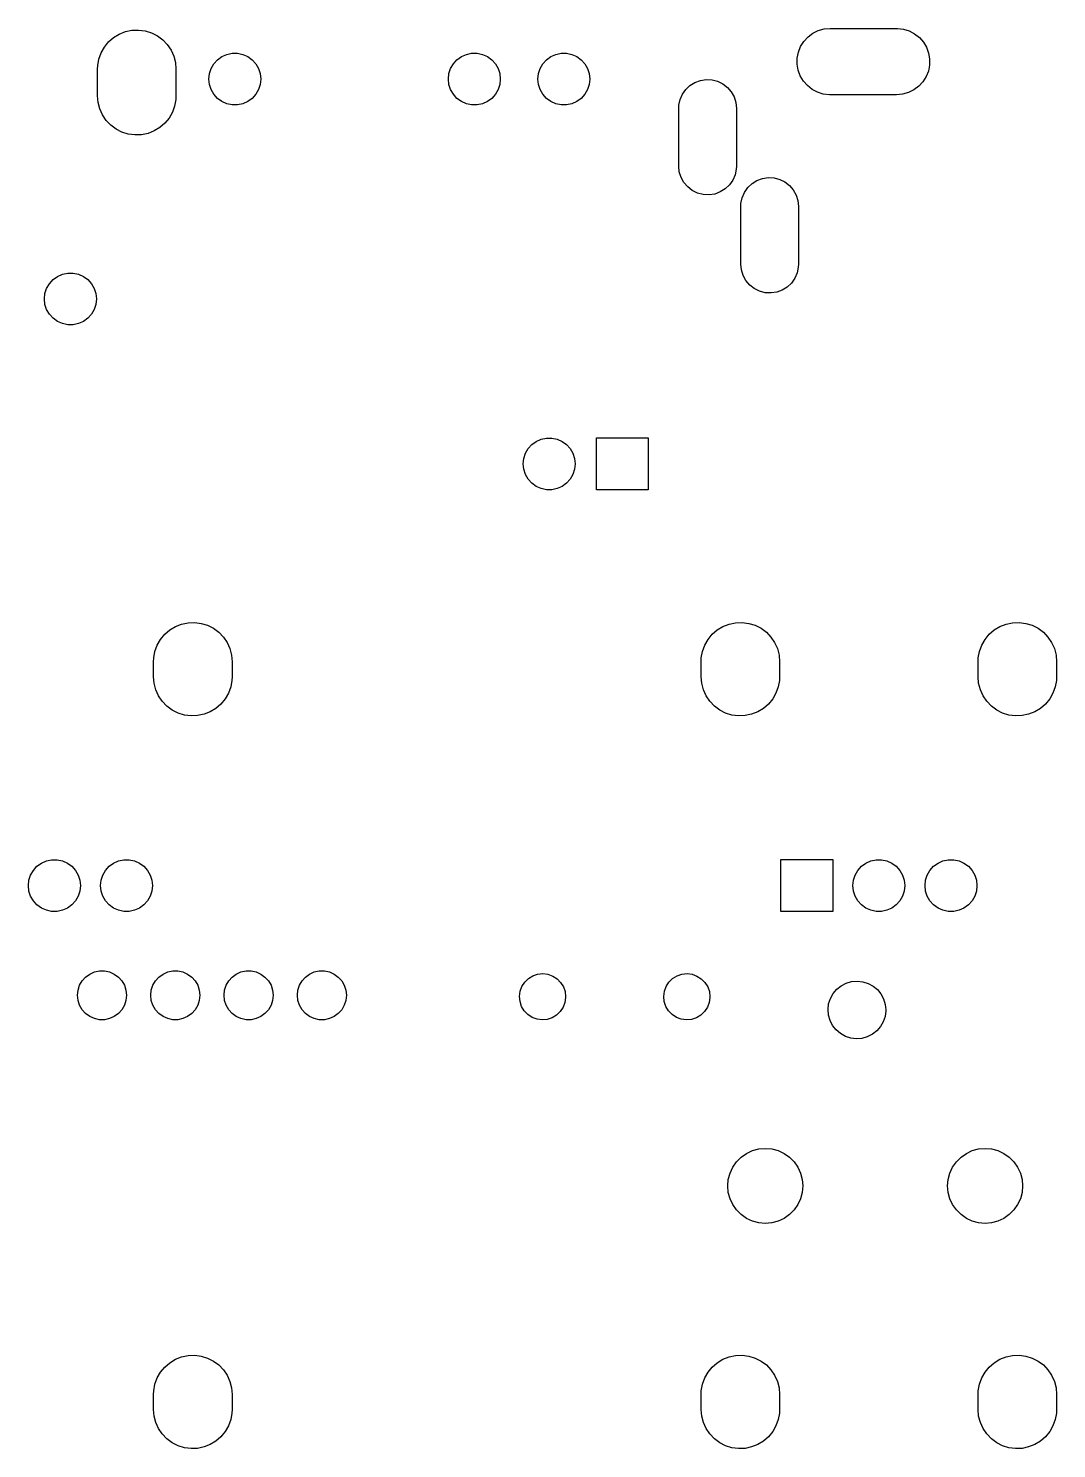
# Model space of a CAD drawing. Extents: x 74 to 204, y -141 to -34.
# Drawn here: x 168.65 to 204.28, y -83.02 to -33.8 of the extents above; entities that cross this region are included whole.
import ezdxf

# ---------------------------------------------------------------- set-up
doc = ezdxf.new("R2010")
doc.units = 0
doc.layers.add('BLACK', color=7, linetype='CONTINUOUS')

msp = doc.modelspace()

# ---------------------------------------------------------------- linework, layer by layer
at = {"layer": 'BLACK', "linetype": 'CONTINUOUS'}
for p, q in [((171.795, -34.0018), (172.009, -33.9174)), ((172.009, -33.9174), (172.234, -33.8701)), ((172.234, -33.8701), (172.464, -33.8615)), ((172.464, -33.8615), (172.692, -33.8917)), ((172.692, -33.8917), (172.912, -33.9599)), ((195.833, -33.9745), (196.022, -33.8814)), ((196.022, -33.8814), (196.224, -33.8243)), ((196.224, -33.8243), (196.434, -33.805)), ((196.434, -33.805), (198.734, -33.805)), ((198.734, -33.805), (198.764, -33.8054)), ((198.764, -33.8054), (198.973, -33.8301)), ((198.973, -33.8301), (199.174, -33.8925)), ((199.174, -33.8925), (199.36, -33.9905)), ((171.279, -34.4497), (171.425, -34.2719)), ((171.425, -34.2719), (171.599, -34.1211)), ((171.599, -34.1211), (171.795, -34.0018)), ((172.912, -33.9599), (173.117, -34.0641)), ((173.117, -34.0641), (173.301, -34.2014)), ((173.301, -34.2014), (173.46, -34.3678)), ((173.46, -34.3678), (173.588, -34.5586)), ((195.331, -34.6284), (195.409, -34.4329)), ((195.409, -34.4329), (195.522, -34.2549)), ((195.522, -34.2549), (195.665, -34.1004)), ((195.665, -34.1004), (195.833, -33.9745)), ((199.36, -33.9905), (199.526, -34.1208)), ((199.526, -34.1208), (199.664, -34.279)), ((199.664, -34.279), (199.772, -34.4599)), ((171.046, -35.092), (171.087, -34.8657)), ((171.087, -34.8657), (171.165, -34.6495)), ((171.165, -34.6495), (171.279, -34.4497)), ((173.588, -34.5586), (173.683, -34.7683)), ((173.683, -34.7683), (173.741, -34.9909)), ((175.073, -35.031), (175.199, -34.8912)), ((175.199, -34.8912), (175.351, -34.7806)), ((175.351, -34.7806), (175.523, -34.704)), ((175.523, -34.704), (175.707, -34.6649)), ((175.707, -34.6649), (175.895, -34.6649)), ((175.895, -34.6649), (176.079, -34.704)), ((176.079, -34.704), (176.251, -34.7806)), ((176.251, -34.7806), (176.403, -34.8912)), ((176.403, -34.8912), (176.529, -35.031)), ((183.373, -35.031), (183.499, -34.8912)), ((183.499, -34.8912), (183.651, -34.7806)), ((183.651, -34.7806), (183.823, -34.704)), ((183.823, -34.704), (184.007, -34.6649)), ((184.007, -34.6649), (184.195, -34.6649)), ((184.195, -34.6649), (184.379, -34.704)), ((184.379, -34.704), (184.551, -34.7806)), ((184.551, -34.7806), (184.703, -34.8912)), ((184.703, -34.8912), (184.829, -35.031)), ((186.473, -35.031), (186.599, -34.8912)), ((186.599, -34.8912), (186.751, -34.7806)), ((186.751, -34.7806), (186.923, -34.704)), ((186.923, -34.704), (187.107, -34.6649)), ((187.107, -34.6649), (187.295, -34.6649)), ((187.295, -34.6649), (187.479, -34.704)), ((187.479, -34.704), (187.651, -34.7806)), ((187.651, -34.7806), (187.803, -34.8912)), ((187.803, -34.8912), (187.929, -35.031)), ((195.288, -35.0452), (195.29, -34.8348)), ((195.29, -34.8348), (195.331, -34.6284)), ((199.772, -34.4599), (199.845, -34.6574)), ((199.845, -34.6574), (199.88, -34.8648)), ((199.88, -34.8648), (199.878, -35.0752)), ((171.04, -35.22), (171.046, -35.092)), ((171.04, -36.14), (171.04, -35.22)), ((173.741, -34.9909), (173.76, -35.22)), ((173.76, -35.22), (173.76, -36.14)), ((174.901, -35.56), (174.921, -35.3729)), ((174.921, -35.3729), (174.979, -35.1939)), ((174.979, -35.1939), (175.073, -35.031)), ((176.529, -35.031), (176.623, -35.1939)), ((176.623, -35.1939), (176.681, -35.3729)), ((176.681, -35.3729), (176.701, -35.56)), ((183.201, -35.56), (183.221, -35.3729)), ((183.221, -35.3729), (183.279, -35.1939)), ((183.279, -35.1939), (183.373, -35.031)), ((184.829, -35.031), (184.923, -35.1939)), ((184.923, -35.1939), (184.981, -35.3729)), ((184.981, -35.3729), (185.001, -35.56)), ((186.301, -35.56), (186.321, -35.3729)), ((186.321, -35.3729), (186.379, -35.1939)), ((186.379, -35.1939), (186.473, -35.031)), ((187.929, -35.031), (188.023, -35.1939)), ((188.023, -35.1939), (188.081, -35.3729)), ((188.081, -35.3729), (188.101, -35.56)), ((195.323, -35.2526), (195.288, -35.0452)), ((195.396, -35.4501), (195.323, -35.2526)), ((199.837, -35.2816), (199.759, -35.4771)), ((199.878, -35.0752), (199.837, -35.2816)), ((174.921, -35.7471), (174.901, -35.56)), ((174.979, -35.9261), (174.921, -35.7471)), ((176.681, -35.7471), (176.623, -35.9261)), ((176.701, -35.56), (176.681, -35.7471)), ((183.221, -35.7471), (183.201, -35.56)), ((183.279, -35.9261), (183.221, -35.7471)), ((184.981, -35.7471), (184.923, -35.9261)), ((185.001, -35.56), (184.981, -35.7471)), ((186.321, -35.7471), (186.301, -35.56)), ((186.379, -35.9261), (186.321, -35.7471)), ((188.081, -35.7471), (188.023, -35.9261)), ((188.101, -35.56), (188.081, -35.7471)), ((191.311, -36.0871), (191.427, -35.9216)), ((191.427, -35.9216), (191.574, -35.7827)), ((191.574, -35.7827), (191.746, -35.6762)), ((191.746, -35.6762), (191.935, -35.6064)), ((191.935, -35.6064), (192.135, -35.5762)), ((192.135, -35.5762), (192.337, -35.5868)), ((192.337, -35.5868), (192.533, -35.6377)), ((192.533, -35.6377), (192.714, -35.727)), ((192.714, -35.727), (192.874, -35.8508)), ((192.874, -35.8508), (193.005, -36.0043)), ((195.504, -35.631), (195.396, -35.4501)), ((195.642, -35.7892), (195.504, -35.631)), ((195.808, -35.9195), (195.642, -35.7892)), ((195.994, -36.0175), (195.808, -35.9195)), ((199.504, -35.8096), (199.335, -35.9355)), ((199.646, -35.6551), (199.504, -35.8096)), ((199.759, -35.4771), (199.646, -35.6551)), ((171.059, -36.3691), (171.04, -36.14)), ((171.117, -36.5917), (171.059, -36.3691)), ((173.754, -36.268), (173.713, -36.4943)), ((173.76, -36.14), (173.754, -36.268)), ((175.073, -36.089), (174.979, -35.9261)), ((175.199, -36.2288), (175.073, -36.089)), ((175.351, -36.3394), (175.199, -36.2288)), ((175.523, -36.416), (175.351, -36.3394)), ((175.707, -36.4551), (175.523, -36.416)), ((176.079, -36.416), (175.895, -36.4551)), ((176.251, -36.3394), (176.079, -36.416)), ((176.403, -36.2288), (176.251, -36.3394)), ((176.529, -36.089), (176.403, -36.2288)), ((176.623, -35.9261), (176.529, -36.089)), ((183.373, -36.089), (183.279, -35.9261)), ((183.499, -36.2288), (183.373, -36.089)), ((183.651, -36.3394), (183.499, -36.2288)), ((183.823, -36.416), (183.651, -36.3394)), ((184.007, -36.4551), (183.823, -36.416)), ((184.379, -36.416), (184.195, -36.4551)), ((184.551, -36.3394), (184.379, -36.416)), ((184.703, -36.2288), (184.551, -36.3394)), ((184.829, -36.089), (184.703, -36.2288)), ((184.923, -35.9261), (184.829, -36.089)), ((186.473, -36.089), (186.379, -35.9261)), ((186.599, -36.2288), (186.473, -36.089)), ((186.751, -36.3394), (186.599, -36.2288)), ((186.923, -36.416), (186.751, -36.3394)), ((187.107, -36.4551), (186.923, -36.416)), ((187.479, -36.416), (187.295, -36.4551)), ((187.651, -36.3394), (187.479, -36.416)), ((187.803, -36.2288), (187.651, -36.3394)), ((187.929, -36.089), (187.803, -36.2288)), ((188.023, -35.9261), (187.929, -36.089)), ((191.189, -36.4705), (191.231, -36.2726)), ((191.231, -36.2726), (191.311, -36.0871)), ((193.005, -36.0043), (193.103, -36.1811)), ((193.103, -36.1811), (193.164, -36.3739)), ((193.164, -36.3739), (193.184, -36.575)), ((196.195, -36.0799), (195.994, -36.0175)), ((196.404, -36.1046), (196.195, -36.0799)), ((196.434, -36.105), (196.404, -36.1046)), ((198.734, -36.105), (196.434, -36.105)), ((198.944, -36.0857), (198.734, -36.105)), ((199.146, -36.0286), (198.944, -36.0857)), ((199.335, -35.9355), (199.146, -36.0286)), ((171.212, -36.8014), (171.117, -36.5917)), ((171.34, -36.9922), (171.212, -36.8014)), ((173.635, -36.7105), (173.521, -36.9103)), ((173.713, -36.4943), (173.635, -36.7105)), ((175.895, -36.4551), (175.707, -36.4551)), ((184.195, -36.4551), (184.007, -36.4551)), ((187.295, -36.4551), (187.107, -36.4551)), ((191.184, -36.575), (191.189, -36.4705)), ((191.184, -38.575), (191.184, -36.575)), ((193.184, -36.575), (193.184, -38.575)), ((171.499, -37.1586), (171.34, -36.9922)), ((171.683, -37.2959), (171.499, -37.1586)), ((171.888, -37.4001), (171.683, -37.2959)), ((172.108, -37.4683), (171.888, -37.4001)), ((173.005, -37.3582), (172.791, -37.4426)), ((173.201, -37.2389), (173.005, -37.3582)), ((173.375, -37.0881), (173.201, -37.2389)), ((173.521, -36.9103), (173.375, -37.0881)), ((172.336, -37.4985), (172.108, -37.4683)), ((172.566, -37.4899), (172.336, -37.4985)), ((172.791, -37.4426), (172.566, -37.4899)), ((191.204, -38.7761), (191.184, -38.575)), ((191.265, -38.9689), (191.204, -38.7761)), ((193.137, -38.8774), (193.057, -39.0629)), ((193.179, -38.6795), (193.137, -38.8774)), ((193.184, -38.575), (193.179, -38.6795)), ((191.363, -39.1457), (191.265, -38.9689)), ((191.494, -39.2992), (191.363, -39.1457)), ((191.654, -39.423), (191.494, -39.2992)), ((192.794, -39.3673), (192.622, -39.4738)), ((192.941, -39.2284), (192.794, -39.3673)), ((193.057, -39.0629), (192.941, -39.2284)), ((193.461, -39.4871), (193.577, -39.3216)), ((193.577, -39.3216), (193.724, -39.1827)), ((193.724, -39.1827), (193.896, -39.0762)), ((193.896, -39.0762), (194.085, -39.0064)), ((194.085, -39.0064), (194.285, -38.9762)), ((194.285, -38.9762), (194.487, -38.9868)), ((194.487, -38.9868), (194.683, -39.0377)), ((194.683, -39.0377), (194.864, -39.127)), ((194.864, -39.127), (195.024, -39.2508)), ((195.024, -39.2508), (195.155, -39.4043)), ((191.835, -39.5123), (191.654, -39.423)), ((192.031, -39.5632), (191.835, -39.5123)), ((192.233, -39.5738), (192.031, -39.5632)), ((192.433, -39.5436), (192.233, -39.5738)), ((192.622, -39.4738), (192.433, -39.5436)), ((193.339, -39.8705), (193.381, -39.6726)), ((193.381, -39.6726), (193.461, -39.4871)), ((195.155, -39.4043), (195.253, -39.5811)), ((195.253, -39.5811), (195.314, -39.7739)), ((195.314, -39.7739), (195.334, -39.975)), ((193.334, -39.975), (193.339, -39.8705)), ((193.334, -41.975), (193.334, -39.975)), ((195.334, -39.975), (195.334, -41.975)), ((169.822, -42.324), (170.006, -42.2849)), ((170.006, -42.2849), (170.194, -42.2849)), ((170.194, -42.2849), (170.378, -42.324)), ((193.354, -42.1761), (193.334, -41.975)), ((193.415, -42.3689), (193.354, -42.1761)), ((195.287, -42.2774), (195.207, -42.4629)), ((195.329, -42.0795), (195.287, -42.2774)), ((195.334, -41.975), (195.329, -42.0795)), ((169.22, -42.9929), (169.278, -42.8139)), ((169.278, -42.8139), (169.372, -42.651)), ((169.372, -42.651), (169.498, -42.5112)), ((169.498, -42.5112), (169.65, -42.4006)), ((169.65, -42.4006), (169.822, -42.324)), ((170.378, -42.324), (170.55, -42.4006)), ((170.55, -42.4006), (170.702, -42.5112)), ((170.702, -42.5112), (170.828, -42.651)), ((170.828, -42.651), (170.922, -42.8139)), ((170.922, -42.8139), (170.98, -42.9929)), ((193.513, -42.5457), (193.415, -42.3689)), ((193.644, -42.6992), (193.513, -42.5457)), ((193.804, -42.823), (193.644, -42.6992)), ((194.944, -42.7673), (194.772, -42.8738)), ((195.091, -42.6284), (194.944, -42.7673)), ((195.207, -42.4629), (195.091, -42.6284)), ((169.2, -43.18), (169.22, -42.9929)), ((169.22, -43.3671), (169.2, -43.18)), ((170.98, -42.9929), (171, -43.18)), ((171, -43.18), (170.98, -43.3671)), ((193.985, -42.9123), (193.804, -42.823)), ((194.181, -42.9632), (193.985, -42.9123)), ((194.383, -42.9738), (194.181, -42.9632)), ((194.583, -42.9436), (194.383, -42.9738)), ((194.772, -42.8738), (194.583, -42.9436)), ((169.278, -43.5461), (169.22, -43.3671)), ((169.372, -43.709), (169.278, -43.5461)), ((169.498, -43.8488), (169.372, -43.709)), ((170.828, -43.709), (170.702, -43.8488)), ((170.922, -43.5461), (170.828, -43.709)), ((170.98, -43.3671), (170.922, -43.5461)), ((169.65, -43.9594), (169.498, -43.8488)), ((169.822, -44.036), (169.65, -43.9594)), ((170.006, -44.0751), (169.822, -44.036)), ((170.194, -44.0751), (170.006, -44.0751)), ((170.378, -44.036), (170.194, -44.0751)), ((170.55, -43.9594), (170.378, -44.036)), ((170.702, -43.8488), (170.55, -43.9594)), ((185.962, -48.366), (186.088, -48.2262)), ((186.088, -48.2262), (186.24, -48.1156)), ((186.24, -48.1156), (186.412, -48.039)), ((186.412, -48.039), (186.596, -47.9999)), ((186.596, -47.9999), (186.784, -47.9999)), ((186.784, -47.9999), (186.968, -48.039)), ((186.968, -48.039), (187.14, -48.1156)), ((187.14, -48.1156), (187.292, -48.2262)), ((187.292, -48.2262), (187.418, -48.366)), ((188.33, -49.795), (188.33, -47.995)), ((188.33, -47.995), (190.13, -47.995)), ((190.13, -47.995), (190.13, -49.795)), ((185.79, -48.895), (185.81, -48.7079)), ((185.81, -48.7079), (185.868, -48.5289)), ((185.868, -48.5289), (185.962, -48.366)), ((187.418, -48.366), (187.512, -48.5289)), ((187.512, -48.5289), (187.57, -48.7079)), ((187.57, -48.7079), (187.59, -48.895)), ((185.81, -49.0821), (185.79, -48.895)), ((185.868, -49.2611), (185.81, -49.0821)), ((187.57, -49.0821), (187.512, -49.2611)), ((187.59, -48.895), (187.57, -49.0821)), ((185.962, -49.424), (185.868, -49.2611)), ((186.088, -49.5638), (185.962, -49.424)), ((186.24, -49.6744), (186.088, -49.5638)), ((186.412, -49.751), (186.24, -49.6744)), ((187.14, -49.6744), (186.968, -49.751)), ((187.292, -49.5638), (187.14, -49.6744)), ((187.418, -49.424), (187.292, -49.5638)), ((187.512, -49.2611), (187.418, -49.424)), ((186.596, -49.7901), (186.412, -49.751)), ((186.784, -49.7901), (186.596, -49.7901)), ((186.968, -49.751), (186.784, -49.7901)), ((190.13, -49.795), (188.33, -49.795)), ((173.544, -54.6511), (173.74, -54.5318)), ((173.74, -54.5318), (173.954, -54.4474)), ((173.954, -54.4474), (174.179, -54.4001)), ((174.179, -54.4001), (174.409, -54.3915)), ((174.409, -54.3915), (174.637, -54.4217)), ((174.637, -54.4217), (174.857, -54.4899)), ((174.857, -54.4899), (175.062, -54.5941)), ((175.062, -54.5941), (175.246, -54.7314)), ((192.519, -54.6511), (192.715, -54.5318)), ((192.715, -54.5318), (192.929, -54.4474)), ((192.929, -54.4474), (193.154, -54.4001)), ((193.154, -54.4001), (193.384, -54.3915)), ((193.384, -54.3915), (193.612, -54.4217)), ((193.612, -54.4217), (193.832, -54.4899)), ((193.832, -54.4899), (194.037, -54.5941)), ((194.037, -54.5941), (194.221, -54.7314)), ((202.119, -54.6511), (202.315, -54.5318)), ((202.315, -54.5318), (202.529, -54.4474)), ((202.529, -54.4474), (202.754, -54.4001)), ((202.754, -54.4001), (202.984, -54.3915)), ((202.984, -54.3915), (203.212, -54.4217)), ((203.212, -54.4217), (203.432, -54.4899)), ((203.432, -54.4899), (203.637, -54.5941)), ((203.637, -54.5941), (203.821, -54.7314)), ((173.11, -55.1795), (173.224, -54.9797)), ((173.224, -54.9797), (173.37, -54.8019)), ((173.37, -54.8019), (173.544, -54.6511)), ((175.246, -54.7314), (175.405, -54.8978)), ((175.405, -54.8978), (175.533, -55.0886)), ((175.533, -55.0886), (175.628, -55.2983)), ((192.085, -55.1795), (192.199, -54.9797)), ((192.199, -54.9797), (192.345, -54.8019)), ((192.345, -54.8019), (192.519, -54.6511)), ((194.221, -54.7314), (194.38, -54.8978)), ((194.38, -54.8978), (194.508, -55.0886)), ((194.508, -55.0886), (194.603, -55.2983)), ((201.685, -55.1795), (201.799, -54.9797)), ((201.799, -54.9797), (201.945, -54.8019)), ((201.945, -54.8019), (202.119, -54.6511)), ((203.821, -54.7314), (203.98, -54.8978)), ((203.98, -54.8978), (204.108, -55.0886)), ((204.108, -55.0886), (204.203, -55.2983)), ((172.991, -55.622), (173.032, -55.3957)), ((173.032, -55.3957), (173.11, -55.1795)), ((175.628, -55.2983), (175.686, -55.5209)), ((175.686, -55.5209), (175.705, -55.75)), ((191.966, -55.622), (192.007, -55.3957)), ((192.007, -55.3957), (192.085, -55.1795)), ((194.603, -55.2983), (194.661, -55.5209)), ((194.661, -55.5209), (194.68, -55.75)), ((201.566, -55.622), (201.607, -55.3957)), ((201.607, -55.3957), (201.685, -55.1795)), ((204.203, -55.2983), (204.261, -55.5209)), ((204.261, -55.5209), (204.28, -55.75)), ((172.985, -55.75), (172.991, -55.622)), ((172.985, -56.27), (172.985, -55.75)), ((175.705, -55.75), (175.705, -56.27)), ((191.96, -55.75), (191.966, -55.622)), ((191.96, -56.27), (191.96, -55.75)), ((194.68, -55.75), (194.68, -56.27)), ((201.56, -55.75), (201.566, -55.622)), ((201.56, -56.27), (201.56, -55.75)), ((204.28, -55.75), (204.28, -56.27)), ((173.004, -56.4991), (172.985, -56.27)), ((173.062, -56.7217), (173.004, -56.4991)), ((175.699, -56.398), (175.658, -56.6243)), ((175.705, -56.27), (175.699, -56.398)), ((191.979, -56.4991), (191.96, -56.27)), ((192.037, -56.7217), (191.979, -56.4991)), ((194.674, -56.398), (194.633, -56.6243)), ((194.68, -56.27), (194.674, -56.398)), ((201.579, -56.4991), (201.56, -56.27)), ((201.637, -56.7217), (201.579, -56.4991)), ((204.274, -56.398), (204.233, -56.6243)), ((204.28, -56.27), (204.274, -56.398)), ((173.157, -56.9314), (173.062, -56.7217)), ((173.285, -57.1222), (173.157, -56.9314)), ((175.466, -57.0403), (175.32, -57.2181)), ((175.58, -56.8405), (175.466, -57.0403)), ((175.658, -56.6243), (175.58, -56.8405)), ((192.132, -56.9314), (192.037, -56.7217)), ((192.26, -57.1222), (192.132, -56.9314)), ((194.441, -57.0403), (194.295, -57.2181)), ((194.555, -56.8405), (194.441, -57.0403)), ((194.633, -56.6243), (194.555, -56.8405)), ((201.732, -56.9314), (201.637, -56.7217)), ((201.86, -57.1222), (201.732, -56.9314)), ((204.041, -57.0403), (203.895, -57.2181)), ((204.155, -56.8405), (204.041, -57.0403)), ((204.233, -56.6243), (204.155, -56.8405)), ((173.444, -57.2886), (173.285, -57.1222)), ((173.628, -57.4259), (173.444, -57.2886)), ((173.833, -57.5301), (173.628, -57.4259)), ((174.053, -57.5983), (173.833, -57.5301)), ((174.736, -57.5726), (174.511, -57.6199)), ((174.95, -57.4882), (174.736, -57.5726)), ((175.146, -57.3689), (174.95, -57.4882)), ((175.32, -57.2181), (175.146, -57.3689)), ((192.419, -57.2886), (192.26, -57.1222)), ((192.603, -57.4259), (192.419, -57.2886)), ((192.808, -57.5301), (192.603, -57.4259)), ((193.028, -57.5983), (192.808, -57.5301)), ((193.711, -57.5726), (193.486, -57.6199)), ((193.925, -57.4882), (193.711, -57.5726)), ((194.121, -57.3689), (193.925, -57.4882)), ((194.295, -57.2181), (194.121, -57.3689)), ((202.019, -57.2886), (201.86, -57.1222)), ((202.203, -57.4259), (202.019, -57.2886)), ((202.408, -57.5301), (202.203, -57.4259)), ((202.628, -57.5983), (202.408, -57.5301)), ((203.311, -57.5726), (203.086, -57.6199)), ((203.525, -57.4882), (203.311, -57.5726)), ((203.721, -57.3689), (203.525, -57.4882)), ((203.895, -57.2181), (203.721, -57.3689)), ((174.281, -57.6285), (174.053, -57.5983)), ((174.511, -57.6199), (174.281, -57.6285)), ((193.256, -57.6285), (193.028, -57.5983)), ((193.486, -57.6199), (193.256, -57.6285)), ((202.856, -57.6285), (202.628, -57.5983)), ((203.086, -57.6199), (202.856, -57.6285)), ((168.723, -63.1439), (168.817, -62.981)), ((168.817, -62.981), (168.943, -62.8412)), ((168.943, -62.8412), (169.095, -62.7306)), ((169.095, -62.7306), (169.267, -62.654)), ((169.267, -62.654), (169.451, -62.6149)), ((169.451, -62.6149), (169.639, -62.6149)), ((169.639, -62.6149), (169.823, -62.654)), ((169.823, -62.654), (169.995, -62.7306)), ((169.995, -62.7306), (170.147, -62.8412)), ((170.147, -62.8412), (170.273, -62.981)), ((170.273, -62.981), (170.367, -63.1439)), ((171.223, -63.1439), (171.317, -62.981)), ((171.317, -62.981), (171.443, -62.8412)), ((171.443, -62.8412), (171.595, -62.7306)), ((171.595, -62.7306), (171.767, -62.654)), ((171.767, -62.654), (171.951, -62.6149)), ((171.951, -62.6149), (172.139, -62.6149)), ((172.139, -62.6149), (172.323, -62.654)), ((172.323, -62.654), (172.495, -62.7306)), ((172.495, -62.7306), (172.647, -62.8412)), ((172.647, -62.8412), (172.773, -62.981)), ((172.773, -62.981), (172.867, -63.1439)), ((194.72, -64.41), (194.72, -62.61)), ((194.72, -62.61), (196.52, -62.61)), ((196.52, -62.61), (196.52, -64.41)), ((197.298, -63.1439), (197.392, -62.981)), ((197.392, -62.981), (197.518, -62.8412)), ((197.518, -62.8412), (197.67, -62.7306)), ((197.67, -62.7306), (197.842, -62.654)), ((197.842, -62.654), (198.026, -62.6149)), ((198.026, -62.6149), (198.214, -62.6149)), ((198.214, -62.6149), (198.398, -62.654)), ((198.398, -62.654), (198.57, -62.7306)), ((198.57, -62.7306), (198.722, -62.8412)), ((198.722, -62.8412), (198.848, -62.981)), ((198.848, -62.981), (198.942, -63.1439)), ((199.798, -63.1439), (199.892, -62.981)), ((199.892, -62.981), (200.018, -62.8412)), ((200.018, -62.8412), (200.17, -62.7306)), ((200.17, -62.7306), (200.342, -62.654)), ((200.342, -62.654), (200.526, -62.6149)), ((200.526, -62.6149), (200.714, -62.6149)), ((200.714, -62.6149), (200.898, -62.654)), ((200.898, -62.654), (201.07, -62.7306)), ((201.07, -62.7306), (201.222, -62.8412)), ((201.222, -62.8412), (201.348, -62.981)), ((201.348, -62.981), (201.442, -63.1439)), ((168.645, -63.51), (168.665, -63.3229)), ((168.665, -63.3229), (168.723, -63.1439)), ((170.367, -63.1439), (170.425, -63.3229)), ((170.425, -63.3229), (170.445, -63.51)), ((171.145, -63.51), (171.165, -63.3229)), ((171.165, -63.3229), (171.223, -63.1439)), ((172.867, -63.1439), (172.925, -63.3229)), ((172.925, -63.3229), (172.945, -63.51)), ((197.22, -63.51), (197.24, -63.3229)), ((197.24, -63.3229), (197.298, -63.1439)), ((198.942, -63.1439), (199, -63.3229)), ((199, -63.3229), (199.02, -63.51)), ((199.72, -63.51), (199.74, -63.3229)), ((199.74, -63.3229), (199.798, -63.1439)), ((201.442, -63.1439), (201.5, -63.3229)), ((201.5, -63.3229), (201.52, -63.51)), ((168.665, -63.6971), (168.645, -63.51)), ((168.723, -63.8761), (168.665, -63.6971)), ((168.817, -64.039), (168.723, -63.8761)), ((170.367, -63.8761), (170.273, -64.039)), ((170.425, -63.6971), (170.367, -63.8761)), ((170.445, -63.51), (170.425, -63.6971)), ((171.165, -63.6971), (171.145, -63.51)), ((171.223, -63.8761), (171.165, -63.6971)), ((171.317, -64.039), (171.223, -63.8761)), ((172.867, -63.8761), (172.773, -64.039)), ((172.925, -63.6971), (172.867, -63.8761)), ((172.945, -63.51), (172.925, -63.6971)), ((197.24, -63.6971), (197.22, -63.51)), ((197.298, -63.8761), (197.24, -63.6971)), ((197.392, -64.039), (197.298, -63.8761)), ((198.942, -63.8761), (198.848, -64.039)), ((199, -63.6971), (198.942, -63.8761)), ((199.02, -63.51), (199, -63.6971)), ((199.74, -63.6971), (199.72, -63.51)), ((199.798, -63.8761), (199.74, -63.6971)), ((199.892, -64.039), (199.798, -63.8761)), ((201.442, -63.8761), (201.348, -64.039)), ((201.5, -63.6971), (201.442, -63.8761)), ((201.52, -63.51), (201.5, -63.6971)), ((168.943, -64.1788), (168.817, -64.039)), ((169.095, -64.2894), (168.943, -64.1788)), ((169.267, -64.366), (169.095, -64.2894)), ((169.451, -64.4051), (169.267, -64.366)), ((169.639, -64.4051), (169.451, -64.4051)), ((169.823, -64.366), (169.639, -64.4051)), ((169.995, -64.2894), (169.823, -64.366)), ((170.147, -64.1788), (169.995, -64.2894)), ((170.273, -64.039), (170.147, -64.1788)), ((171.443, -64.1788), (171.317, -64.039)), ((171.595, -64.2894), (171.443, -64.1788)), ((171.767, -64.366), (171.595, -64.2894)), ((171.951, -64.4051), (171.767, -64.366)), ((172.139, -64.4051), (171.951, -64.4051)), ((172.323, -64.366), (172.139, -64.4051)), ((172.495, -64.2894), (172.323, -64.366)), ((172.647, -64.1788), (172.495, -64.2894)), ((172.773, -64.039), (172.647, -64.1788)), ((196.52, -64.41), (194.72, -64.41)), ((197.518, -64.1788), (197.392, -64.039)), ((197.67, -64.2894), (197.518, -64.1788)), ((197.842, -64.366), (197.67, -64.2894)), ((198.026, -64.4051), (197.842, -64.366)), ((198.214, -64.4051), (198.026, -64.4051)), ((198.398, -64.366), (198.214, -64.4051)), ((198.57, -64.2894), (198.398, -64.366)), ((198.722, -64.1788), (198.57, -64.2894)), ((198.848, -64.039), (198.722, -64.1788)), ((200.018, -64.1788), (199.892, -64.039)), ((200.17, -64.2894), (200.018, -64.1788)), ((200.342, -64.366), (200.17, -64.2894)), ((200.526, -64.4051), (200.342, -64.366)), ((200.714, -64.4051), (200.526, -64.4051)), ((200.898, -64.366), (200.714, -64.4051)), ((201.07, -64.2894), (200.898, -64.366)), ((201.222, -64.1788), (201.07, -64.2894)), ((201.348, -64.039), (201.222, -64.1788)), ((170.419, -66.9643), (170.508, -66.8104)), ((170.508, -66.8104), (170.627, -66.6783)), ((170.627, -66.6783), (170.771, -66.5739)), ((170.771, -66.5739), (170.933, -66.5016)), ((170.933, -66.5016), (171.107, -66.4647)), ((171.107, -66.4647), (171.285, -66.4647)), ((171.285, -66.4647), (171.459, -66.5016)), ((171.459, -66.5016), (171.621, -66.5739)), ((171.621, -66.5739), (171.765, -66.6783)), ((171.765, -66.6783), (171.884, -66.8104)), ((171.884, -66.8104), (171.973, -66.9643)), ((172.959, -66.9643), (173.048, -66.8104)), ((173.048, -66.8104), (173.167, -66.6783)), ((173.167, -66.6783), (173.311, -66.5739)), ((173.311, -66.5739), (173.473, -66.5016)), ((173.473, -66.5016), (173.647, -66.4647)), ((173.647, -66.4647), (173.825, -66.4647)), ((173.825, -66.4647), (173.999, -66.5016)), ((173.999, -66.5016), (174.161, -66.5739)), ((174.161, -66.5739), (174.305, -66.6783)), ((174.305, -66.6783), (174.424, -66.8104)), ((174.424, -66.8104), (174.513, -66.9643)), ((175.499, -66.9643), (175.588, -66.8104)), ((175.588, -66.8104), (175.707, -66.6783)), ((175.707, -66.6783), (175.851, -66.5739)), ((175.851, -66.5739), (176.013, -66.5016)), ((176.013, -66.5016), (176.187, -66.4647)), ((176.187, -66.4647), (176.365, -66.4647)), ((176.365, -66.4647), (176.539, -66.5016)), ((176.539, -66.5016), (176.701, -66.5739)), ((176.701, -66.5739), (176.845, -66.6783)), ((176.845, -66.6783), (176.964, -66.8104)), ((176.964, -66.8104), (177.053, -66.9643)), ((178.039, -66.9643), (178.128, -66.8104)), ((178.128, -66.8104), (178.247, -66.6783)), ((178.247, -66.6783), (178.391, -66.5739)), ((178.391, -66.5739), (178.553, -66.5016)), ((178.553, -66.5016), (178.727, -66.4647)), ((178.727, -66.4647), (178.905, -66.4647)), ((178.905, -66.4647), (179.079, -66.5016)), ((179.079, -66.5016), (179.241, -66.5739)), ((179.241, -66.5739), (179.385, -66.6783)), ((179.385, -66.6783), (179.504, -66.8104)), ((179.504, -66.8104), (179.593, -66.9643)), ((185.749, -67.0051), (185.845, -66.8552)), ((185.845, -66.8552), (185.973, -66.7304)), ((185.973, -66.7304), (186.125, -66.6369)), ((186.125, -66.6369), (186.293, -66.5795)), ((186.293, -66.5795), (186.471, -66.5608)), ((186.471, -66.5608), (186.648, -66.5819)), ((186.648, -66.5819), (186.816, -66.6418)), ((186.816, -66.6418), (186.966, -66.7373)), ((186.966, -66.7373), (187.092, -66.8639)), ((187.092, -66.8639), (187.187, -67.0151)), ((190.749, -67.0051), (190.845, -66.8552)), ((190.845, -66.8552), (190.973, -66.7304)), ((190.973, -66.7304), (191.125, -66.6369)), ((191.125, -66.6369), (191.293, -66.5795)), ((191.293, -66.5795), (191.471, -66.5608)), ((191.471, -66.5608), (191.648, -66.5819)), ((191.648, -66.5819), (191.816, -66.6418)), ((191.816, -66.6418), (191.966, -66.7373)), ((191.966, -66.7373), (192.092, -66.8639)), ((192.092, -66.8639), (192.187, -67.0151)), ((196.81, -66.9812), (196.983, -66.8908)), ((196.983, -66.8908), (197.171, -66.8357)), ((197.171, -66.8357), (197.365, -66.818)), ((197.365, -66.818), (197.559, -66.8384)), ((197.559, -66.8384), (197.746, -66.8961)), ((197.746, -66.8961), (197.917, -66.989)), ((170.346, -67.31), (170.365, -67.1333)), ((170.365, -67.4867), (170.346, -67.31)), ((170.365, -67.1333), (170.419, -66.9643)), ((171.973, -66.9643), (172.027, -67.1333)), ((172.027, -67.1333), (172.046, -67.31)), ((172.046, -67.31), (172.027, -67.4867)), ((172.886, -67.31), (172.905, -67.1333)), ((172.905, -67.4867), (172.886, -67.31)), ((172.905, -67.1333), (172.959, -66.9643)), ((174.513, -66.9643), (174.567, -67.1333)), ((174.567, -67.1333), (174.586, -67.31)), ((174.586, -67.31), (174.567, -67.4867)), ((175.426, -67.31), (175.445, -67.1333)), ((175.445, -67.4867), (175.426, -67.31)), ((175.445, -67.1333), (175.499, -66.9643)), ((177.053, -66.9643), (177.107, -67.1333)), ((177.107, -67.1333), (177.126, -67.31)), ((177.126, -67.31), (177.107, -67.4867)), ((177.966, -67.31), (177.985, -67.1333)), ((177.985, -67.4867), (177.966, -67.31)), ((177.985, -67.1333), (178.039, -66.9643)), ((179.593, -66.9643), (179.647, -67.1333)), ((179.647, -67.1333), (179.666, -67.31)), ((179.666, -67.31), (179.647, -67.4867)), ((185.665, -67.3496), (185.688, -67.1727)), ((185.683, -67.5271), (185.665, -67.3496)), ((185.688, -67.1727), (185.749, -67.0051)), ((187.187, -67.0151), (187.245, -67.1836)), ((187.265, -67.3831), (187.24, -67.5598)), ((187.245, -67.1836), (187.265, -67.3608)), ((187.265, -67.3608), (187.265, -67.3831)), ((190.665, -67.3496), (190.688, -67.1727)), ((190.683, -67.5271), (190.665, -67.3496)), ((190.688, -67.1727), (190.749, -67.0051)), ((192.187, -67.0151), (192.245, -67.1836)), ((192.265, -67.3831), (192.24, -67.5598)), ((192.245, -67.1836), (192.265, -67.3608)), ((192.265, -67.3608), (192.265, -67.3831)), ((196.439, -67.4241), (196.533, -67.253)), ((196.533, -67.253), (196.658, -67.1035)), ((196.658, -67.1035), (196.81, -66.9812)), ((197.917, -66.989), (198.068, -67.1134)), ((198.068, -67.1134), (198.191, -67.2646)), ((198.191, -67.2646), (198.283, -67.4369)), ((170.419, -67.6557), (170.365, -67.4867)), ((170.508, -67.8096), (170.419, -67.6557)), ((170.627, -67.9417), (170.508, -67.8096)), ((171.884, -67.8096), (171.765, -67.9417)), ((171.973, -67.6557), (171.884, -67.8096)), ((172.027, -67.4867), (171.973, -67.6557)), ((172.959, -67.6557), (172.905, -67.4867)), ((173.048, -67.8096), (172.959, -67.6557)), ((173.167, -67.9417), (173.048, -67.8096)), ((174.424, -67.8096), (174.305, -67.9417)), ((174.513, -67.6557), (174.424, -67.8096)), ((174.567, -67.4867), (174.513, -67.6557)), ((175.499, -67.6557), (175.445, -67.4867)), ((175.588, -67.8096), (175.499, -67.6557)), ((175.707, -67.9417), (175.588, -67.8096)), ((176.964, -67.8096), (176.845, -67.9417)), ((177.053, -67.6557), (176.964, -67.8096)), ((177.107, -67.4867), (177.053, -67.6557)), ((178.039, -67.6557), (177.985, -67.4867)), ((178.128, -67.8096), (178.039, -67.6557)), ((178.247, -67.9417), (178.128, -67.8096)), ((179.504, -67.8096), (179.385, -67.9417)), ((179.593, -67.6557), (179.504, -67.8096)), ((179.647, -67.4867), (179.593, -67.6557)), ((185.739, -67.6964), (185.683, -67.5271)), ((185.831, -67.8489), (185.739, -67.6964)), ((185.955, -67.9772), (185.831, -67.8489)), ((187.078, -67.875), (186.949, -67.998)), ((187.177, -67.7265), (187.078, -67.875)), ((187.24, -67.5598), (187.177, -67.7265)), ((190.739, -67.6964), (190.683, -67.5271)), ((190.831, -67.8489), (190.739, -67.6964)), ((190.955, -67.9772), (190.831, -67.8489)), ((192.078, -67.875), (191.949, -67.998)), ((192.177, -67.7265), (192.078, -67.875)), ((192.24, -67.5598), (192.177, -67.7265)), ((196.358, -67.804), (196.38, -67.6101)), ((196.374, -67.9985), (196.358, -67.804)), ((196.38, -67.6101), (196.439, -67.4241)), ((198.283, -67.4369), (198.339, -67.6238)), ((198.358, -67.8459), (198.333, -68.0395)), ((198.339, -67.6238), (198.358, -67.818)), ((198.358, -67.818), (198.358, -67.8459)), ((170.771, -68.0461), (170.627, -67.9417)), ((170.933, -68.1184), (170.771, -68.0461)), ((171.107, -68.1553), (170.933, -68.1184)), ((171.285, -68.1553), (171.107, -68.1553)), ((171.459, -68.1184), (171.285, -68.1553)), ((171.621, -68.0461), (171.459, -68.1184)), ((171.765, -67.9417), (171.621, -68.0461)), ((173.311, -68.0461), (173.167, -67.9417)), ((173.473, -68.1184), (173.311, -68.0461)), ((173.647, -68.1553), (173.473, -68.1184)), ((173.825, -68.1553), (173.647, -68.1553)), ((173.999, -68.1184), (173.825, -68.1553)), ((174.161, -68.0461), (173.999, -68.1184)), ((174.305, -67.9417), (174.161, -68.0461)), ((175.851, -68.0461), (175.707, -67.9417)), ((176.013, -68.1184), (175.851, -68.0461)), ((176.187, -68.1553), (176.013, -68.1184)), ((176.365, -68.1553), (176.187, -68.1553)), ((176.539, -68.1184), (176.365, -68.1553)), ((176.701, -68.0461), (176.539, -68.1184)), ((176.845, -67.9417), (176.701, -68.0461)), ((178.391, -68.0461), (178.247, -67.9417)), ((178.553, -68.1184), (178.391, -68.0461)), ((178.727, -68.1553), (178.553, -68.1184)), ((178.905, -68.1553), (178.727, -68.1553)), ((179.079, -68.1184), (178.905, -68.1553)), ((179.241, -68.0461), (179.079, -68.1184)), ((179.385, -67.9417), (179.241, -68.0461)), ((186.104, -68.0749), (185.955, -67.9772)), ((186.272, -68.137), (186.104, -68.0749)), ((186.448, -68.1606), (186.272, -68.137)), ((186.626, -68.1445), (186.448, -68.1606)), ((186.796, -68.0893), (186.626, -68.1445)), ((186.949, -67.998), (186.796, -68.0893)), ((191.104, -68.0749), (190.955, -67.9772)), ((191.272, -68.137), (191.104, -68.0749)), ((191.448, -68.1606), (191.272, -68.137)), ((191.626, -68.1445), (191.448, -68.1606)), ((191.796, -68.0893), (191.626, -68.1445)), ((191.949, -67.998), (191.796, -68.0893)), ((196.428, -68.1861), (196.374, -67.9985)), ((196.517, -68.3597), (196.428, -68.1861)), ((196.639, -68.5127), (196.517, -68.3597)), ((198.175, -68.3944), (198.048, -68.5422)), ((198.272, -68.2247), (198.175, -68.3944)), ((198.333, -68.0395), (198.272, -68.2247)), ((196.787, -68.6391), (196.639, -68.5127)), ((196.958, -68.7344), (196.787, -68.6391)), ((197.143, -68.7947), (196.958, -68.7344)), ((197.337, -68.8178), (197.143, -68.7947)), ((197.532, -68.8028), (197.337, -68.8178)), ((197.72, -68.7503), (197.532, -68.8028)), ((197.894, -68.6623), (197.72, -68.7503)), ((198.048, -68.5422), (197.894, -68.6623)), ((193.347, -72.9181), (193.533, -72.7882)), ((193.533, -72.7882), (193.738, -72.6924)), ((193.738, -72.6924), (193.957, -72.6337)), ((193.957, -72.6337), (194.183, -72.614)), ((194.183, -72.614), (194.409, -72.6337)), ((194.409, -72.6337), (194.628, -72.6924)), ((194.628, -72.6924), (194.833, -72.7882)), ((194.833, -72.7882), (195.019, -72.9181)), ((200.967, -72.9181), (201.153, -72.7882)), ((201.153, -72.7882), (201.358, -72.6924)), ((201.358, -72.6924), (201.577, -72.6337)), ((201.577, -72.6337), (201.803, -72.614)), ((201.803, -72.614), (202.029, -72.6337)), ((202.029, -72.6337), (202.248, -72.6924)), ((202.248, -72.6924), (202.453, -72.7882)), ((202.453, -72.7882), (202.639, -72.9181)), ((192.961, -73.4694), (193.057, -73.264)), ((193.057, -73.264), (193.187, -73.0784)), ((193.187, -73.0784), (193.347, -72.9181)), ((195.019, -72.9181), (195.179, -73.0784)), ((195.179, -73.0784), (195.309, -73.264)), ((195.309, -73.264), (195.405, -73.4694)), ((200.581, -73.4694), (200.677, -73.264)), ((200.677, -73.264), (200.807, -73.0784)), ((200.807, -73.0784), (200.967, -72.9181)), ((202.639, -72.9181), (202.799, -73.0784)), ((202.799, -73.0784), (202.929, -73.264)), ((202.929, -73.264), (203.025, -73.4694)), ((192.883, -73.914), (192.903, -73.6883)), ((192.903, -73.6883), (192.961, -73.4694)), ((195.405, -73.4694), (195.463, -73.6883)), ((195.463, -73.6883), (195.483, -73.914)), ((200.503, -73.914), (200.523, -73.6883)), ((200.523, -73.6883), (200.581, -73.4694)), ((203.025, -73.4694), (203.083, -73.6883)), ((203.083, -73.6883), (203.103, -73.914)), ((192.903, -74.1397), (192.883, -73.914)), ((192.961, -74.3586), (192.903, -74.1397)), ((195.463, -74.1397), (195.405, -74.3586)), ((195.483, -73.914), (195.463, -74.1397)), ((200.523, -74.1397), (200.503, -73.914)), ((200.581, -74.3586), (200.523, -74.1397)), ((203.083, -74.1397), (203.025, -74.3586)), ((203.103, -73.914), (203.083, -74.1397)), ((193.057, -74.564), (192.961, -74.3586)), ((193.187, -74.7496), (193.057, -74.564)), ((193.347, -74.9099), (193.187, -74.7496)), ((195.179, -74.7496), (195.019, -74.9099)), ((195.309, -74.564), (195.179, -74.7496)), ((195.405, -74.3586), (195.309, -74.564)), ((200.677, -74.564), (200.581, -74.3586)), ((200.807, -74.7496), (200.677, -74.564)), ((200.967, -74.9099), (200.807, -74.7496)), ((202.799, -74.7496), (202.639, -74.9099)), ((202.929, -74.564), (202.799, -74.7496)), ((203.025, -74.3586), (202.929, -74.564)), ((193.533, -75.0398), (193.347, -74.9099)), ((193.738, -75.1356), (193.533, -75.0398)), ((193.957, -75.1942), (193.738, -75.1356)), ((194.183, -75.214), (193.957, -75.1942)), ((194.409, -75.1942), (194.183, -75.214)), ((194.628, -75.1356), (194.409, -75.1942)), ((194.833, -75.0398), (194.628, -75.1356)), ((195.019, -74.9099), (194.833, -75.0398)), ((201.153, -75.0398), (200.967, -74.9099)), ((201.358, -75.1356), (201.153, -75.0398)), ((201.577, -75.1942), (201.358, -75.1356)), ((201.803, -75.214), (201.577, -75.1942)), ((202.029, -75.1942), (201.803, -75.214)), ((202.248, -75.1356), (202.029, -75.1942)), ((202.453, -75.0398), (202.248, -75.1356)), ((202.639, -74.9099), (202.453, -75.0398)), ((173.224, -80.3697), (173.37, -80.1919)), ((173.37, -80.1919), (173.544, -80.0411)), ((173.544, -80.0411), (173.74, -79.9218)), ((173.74, -79.9218), (173.954, -79.8374)), ((173.954, -79.8374), (174.179, -79.7901)), ((174.179, -79.7901), (174.409, -79.7815)), ((174.409, -79.7815), (174.637, -79.8117)), ((174.637, -79.8117), (174.857, -79.8799)), ((174.857, -79.8799), (175.062, -79.9841)), ((175.062, -79.9841), (175.246, -80.1214)), ((175.246, -80.1214), (175.405, -80.2878)), ((192.199, -80.3697), (192.345, -80.1919)), ((192.345, -80.1919), (192.519, -80.0411)), ((192.519, -80.0411), (192.715, -79.9218)), ((192.715, -79.9218), (192.929, -79.8374)), ((192.929, -79.8374), (193.154, -79.7901)), ((193.154, -79.7901), (193.384, -79.7815)), ((193.384, -79.7815), (193.612, -79.8117)), ((193.612, -79.8117), (193.832, -79.8799)), ((193.832, -79.8799), (194.037, -79.9841)), ((194.037, -79.9841), (194.221, -80.1214)), ((194.221, -80.1214), (194.38, -80.2878)), ((201.799, -80.3697), (201.945, -80.1919)), ((201.945, -80.1919), (202.119, -80.0411)), ((202.119, -80.0411), (202.315, -79.9218)), ((202.315, -79.9218), (202.529, -79.8374)), ((202.529, -79.8374), (202.754, -79.7901)), ((202.754, -79.7901), (202.984, -79.7815)), ((202.984, -79.7815), (203.212, -79.8117)), ((203.212, -79.8117), (203.432, -79.8799)), ((203.432, -79.8799), (203.637, -79.9841)), ((203.637, -79.9841), (203.821, -80.1214)), ((203.821, -80.1214), (203.98, -80.2878)), ((173.032, -80.7857), (173.11, -80.5695)), ((173.11, -80.5695), (173.224, -80.3697)), ((175.405, -80.2878), (175.533, -80.4786)), ((175.533, -80.4786), (175.628, -80.6883)), ((175.628, -80.6883), (175.686, -80.9109)), ((192.007, -80.7857), (192.085, -80.5695)), ((192.085, -80.5695), (192.199, -80.3697)), ((194.38, -80.2878), (194.508, -80.4786)), ((194.508, -80.4786), (194.603, -80.6883)), ((194.603, -80.6883), (194.661, -80.9109)), ((201.607, -80.7857), (201.685, -80.5695)), ((201.685, -80.5695), (201.799, -80.3697)), ((203.98, -80.2878), (204.108, -80.4786)), ((204.108, -80.4786), (204.203, -80.6883)), ((204.203, -80.6883), (204.261, -80.9109)), ((172.985, -81.14), (172.991, -81.012)), ((172.985, -81.66), (172.985, -81.14)), ((172.991, -81.012), (173.032, -80.7857)), ((175.686, -80.9109), (175.705, -81.14)), ((175.705, -81.14), (175.705, -81.66)), ((191.96, -81.14), (191.966, -81.012)), ((191.96, -81.66), (191.96, -81.14)), ((191.966, -81.012), (192.007, -80.7857)), ((194.661, -80.9109), (194.68, -81.14)), ((194.68, -81.14), (194.68, -81.66)), ((201.56, -81.14), (201.566, -81.012)), ((201.56, -81.66), (201.56, -81.14)), ((201.566, -81.012), (201.607, -80.7857)), ((204.261, -80.9109), (204.28, -81.14)), ((204.28, -81.14), (204.28, -81.66)), ((173.004, -81.8891), (172.985, -81.66)), ((175.705, -81.66), (175.699, -81.788)), ((191.979, -81.8891), (191.96, -81.66)), ((194.68, -81.66), (194.674, -81.788)), ((201.579, -81.8891), (201.56, -81.66)), ((204.28, -81.66), (204.274, -81.788)), ((173.062, -82.1117), (173.004, -81.8891)), ((173.157, -82.3214), (173.062, -82.1117)), ((175.658, -82.0143), (175.58, -82.2305)), ((175.699, -81.788), (175.658, -82.0143)), ((192.037, -82.1117), (191.979, -81.8891)), ((192.132, -82.3214), (192.037, -82.1117)), ((194.633, -82.0143), (194.555, -82.2305)), ((194.674, -81.788), (194.633, -82.0143)), ((201.637, -82.1117), (201.579, -81.8891)), ((201.732, -82.3214), (201.637, -82.1117)), ((204.233, -82.0143), (204.155, -82.2305)), ((204.274, -81.788), (204.233, -82.0143)), ((173.285, -82.5122), (173.157, -82.3214)), ((173.444, -82.6786), (173.285, -82.5122)), ((173.628, -82.8159), (173.444, -82.6786)), ((175.32, -82.6081), (175.146, -82.7589)), ((175.466, -82.4303), (175.32, -82.6081)), ((175.58, -82.2305), (175.466, -82.4303)), ((192.26, -82.5122), (192.132, -82.3214)), ((192.419, -82.6786), (192.26, -82.5122)), ((192.603, -82.8159), (192.419, -82.6786)), ((194.295, -82.6081), (194.121, -82.7589)), ((194.441, -82.4303), (194.295, -82.6081)), ((194.555, -82.2305), (194.441, -82.4303)), ((201.86, -82.5122), (201.732, -82.3214)), ((202.019, -82.6786), (201.86, -82.5122)), ((202.203, -82.8159), (202.019, -82.6786)), ((203.895, -82.6081), (203.721, -82.7589)), ((204.041, -82.4303), (203.895, -82.6081)), ((204.155, -82.2305), (204.041, -82.4303)), ((173.833, -82.9201), (173.628, -82.8159)), ((174.053, -82.9883), (173.833, -82.9201)), ((174.281, -83.0185), (174.053, -82.9883)), ((174.511, -83.0099), (174.281, -83.0185)), ((174.736, -82.9626), (174.511, -83.0099)), ((174.95, -82.8782), (174.736, -82.9626)), ((175.146, -82.7589), (174.95, -82.8782)), ((192.808, -82.9201), (192.603, -82.8159)), ((193.028, -82.9883), (192.808, -82.9201)), ((193.256, -83.0185), (193.028, -82.9883)), ((193.486, -83.0099), (193.256, -83.0185)), ((193.711, -82.9626), (193.486, -83.0099)), ((193.925, -82.8782), (193.711, -82.9626)), ((194.121, -82.7589), (193.925, -82.8782)), ((202.408, -82.9201), (202.203, -82.8159)), ((202.628, -82.9883), (202.408, -82.9201)), ((202.856, -83.0185), (202.628, -82.9883)), ((203.086, -83.0099), (202.856, -83.0185)), ((203.311, -82.9626), (203.086, -83.0099)), ((203.525, -82.8782), (203.311, -82.9626)), ((203.721, -82.7589), (203.525, -82.8782))]:
    msp.add_line(p, q, dxfattribs=at)

doc.saveas('drawing.dxf')
